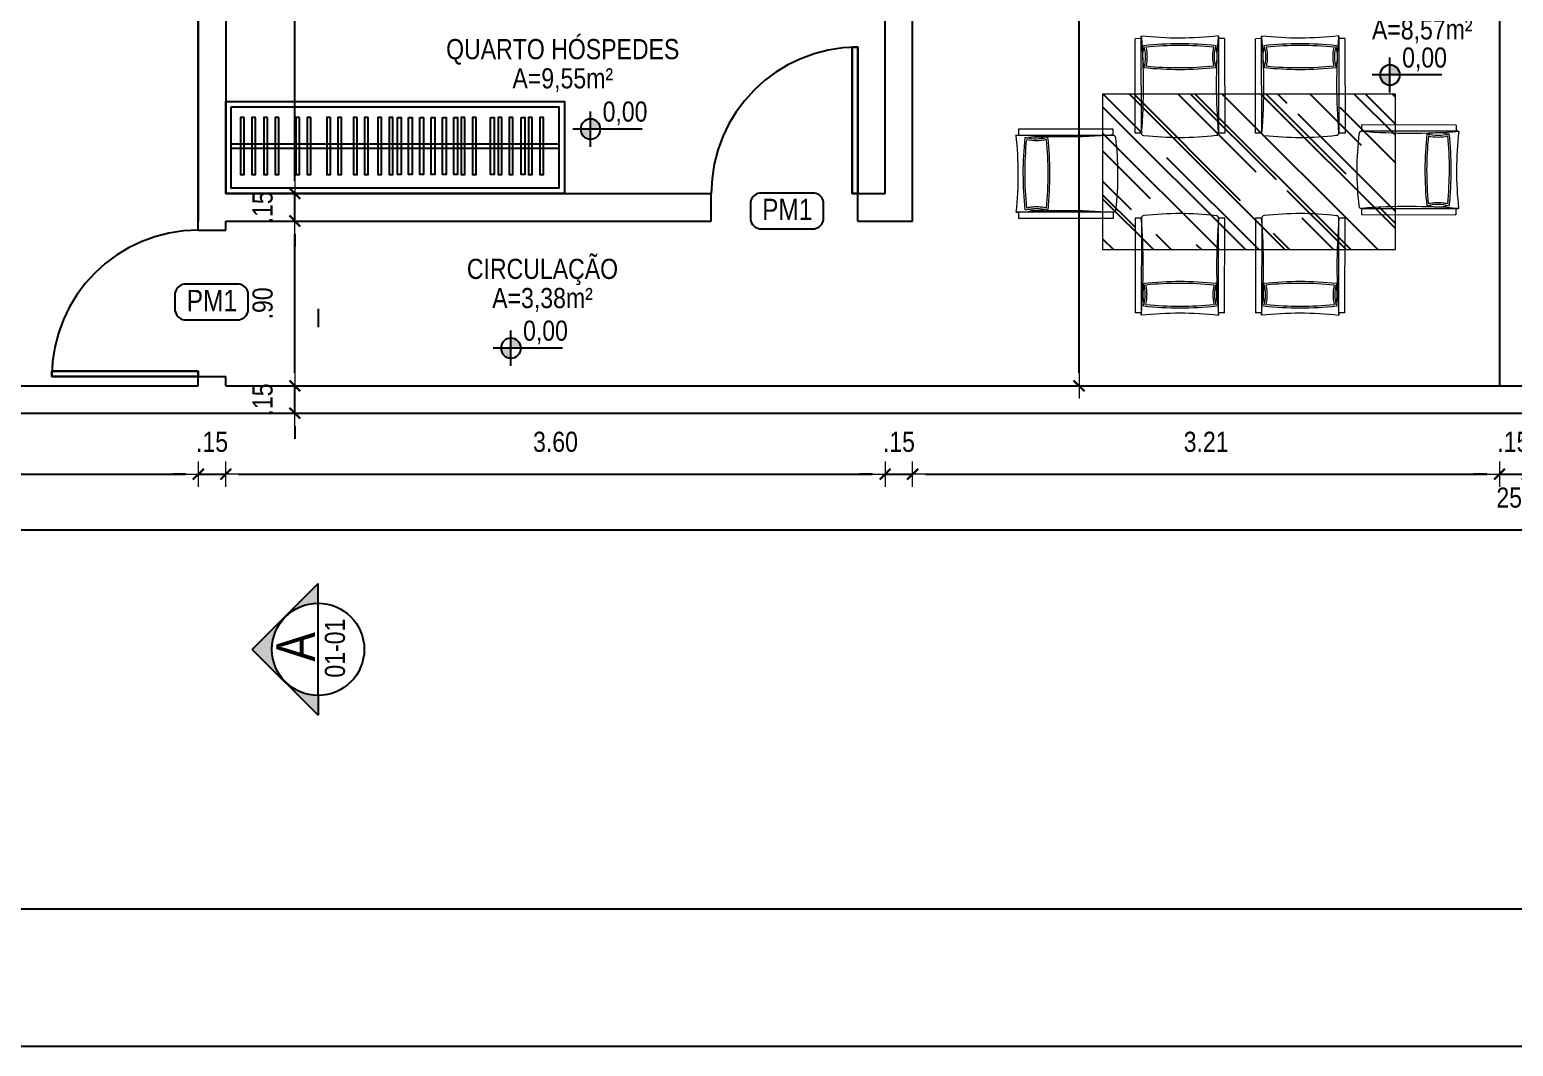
# Model space of a CAD drawing. Header units: millimetres. Extents: x -178 to 521, y -135 to 750.
# Drawn here: x 14.78 to 22.89, y 700.13 to 705.69 of the extents above; entities that cross this region are included whole.
import ezdxf
from ezdxf.enums import TextEntityAlignment as Align

# ---------------------------------------------------------------- set-up
doc = ezdxf.new("R2010")
doc.units = ezdxf.units.MM
doc.header["$LTSCALE"] = 20
doc.header["$MEASUREMENT"] = 0
doc.header["$PDSIZE"] = -5
for name, pattern in [('AXES', [0.54, 0.3, -0.08, 0.08, -0.08]), ('DASHDOT2', [0.5, 0.25, -0.125, 0, -0.125]), ('HIDDEN2', [0.1875, 0.125, -0.0625])]:
    doc.linetypes.add(name, pattern=pattern)
doc.layers.get('0').update_dxf_attribs({"linetype": 'CONTINUOUS'})
doc.layers.get('Defpoints').update_dxf_attribs({"linetype": 'CONTINUOUS'})
for name, color, linetype in [('003', 3, 'CONTINUOUS'), ('AR-ALV', 5, 'CONTINUOUS'), ('COTA', 7, 'CONTINUOUS'), ('COTAS', 7, 'CONTINUOUS'), ('DIVERSOS', 1, 'CONTINUOUS'), ('E-txt-g', 3, 'CONTINUOUS'), ('Layer1', 7, 'CONTINUOUS'), ('LAYER4', 7, 'CONTINUOUS'), ('LAYER5', 8, 'CONTINUOUS'), ('LAYER7', 4, 'CONTINUOUS'), ('MOVEIS', 7, 'CONTINUOUS')]:
    doc.layers.add(name, color=color, linetype=linetype)
for name, color, linetype, lineweight in [('E-Lay-9', 9, 'CONTINUOUS', 9), ('E-Pen-C', 4, 'CONTINUOUS', 15), ('E-Pen-G', 3, 'CONTINUOUS', 30), ('E-Txt-W', 7, 'CONTINUOUS', 20), ('estofado', 7, 'CONTINUOUS', 25)]:
    doc.layers.add(name, color=color, linetype=linetype, lineweight=lineweight)
doc.styles.add('F2', font='ARIALN.TTF')
doc.styles.add('REG60', font='romans.shx', dxfattribs={"width": 0.8, "height": 0.15})
doc.styles.add('REG80', font='romans.shx', dxfattribs={"width": 0.8, "height": 0.2})
doc.dimstyles.new('DIMENSION-1', dxfattribs={"dimtxt": 0.11, "dimasz": 0.07, "dimexe": 1, "dimexo": 0, "dimgap": 0.12, "dimtad": 1, "dimzin": 7, "dimdsep": 46, "dimtxsty": 'F2', "dimblk1": 'TRACO', "dimblk2": 'TRACO', "dimsah": 1, "dimcen": 1, "dimse1": 1, "dimse2": 1, "dimclrd": 256, "dimclre": 256, "dimclrt": 6, "dimadec": 0, "dimazin": 0, "dimtfac": 1, "dimtix": 1, "dimtmove": 2, "dimatfit": 3, "dimldrblk": 'TRACO', "dimfxl": 1, "dimtolj": 1, "dimtzin": 0, "dimarcsym": 0})

# ---------------------------------------------------------------- blocks, each defined once
blk = doc.blocks.new('TXT-AMB75')
at = {"layer": 'E-txt-g', "style": 'REG80', "width": 0.8, "flags": 8}
blk.add_attdef('TXT', text='', height=0.2, dxfattribs=at).set_placement((0.005, 0.296), align=Align.CENTER)
at = {"layer": 'E-Txt-W', "style": 'REG60', "width": 0.8, "flags": 8}
blk.add_attdef('TXT', text='', height=0.15, dxfattribs=at).set_placement((0.005, 0.027), align=Align.CENTER)
blk = doc.blocks.new('TRACO')
at = {"layer": 'E-Pen-C'}
for p, q in [((-1, 0), (1, 0)), ((0, 1), (0, -1))]:
    blk.add_line(p, q, dxfattribs=at)
at = {"layer": 'E-Pen-G'}
blk.add_line((-0.42, -0.42), (0.42, 0.42), dxfattribs=at)
blk = doc.blocks.new('*D685')
at = {"lineweight": -2}
blk.add_line((12.6754, 703.2568), (15.6354, 703.2568), dxfattribs=at)
at = {"layer": 'Defpoints', "color": 0}
for p in [(12.6054, 703.74), (15.7054, 703.74), (15.7054, 703.2568)]:
    blk.add_point(p, dxfattribs=at)
at = {"lineweight": -2, "xscale": 0.07, "yscale": 0.07, "zscale": 0.07, "rotation": 180}
blk.add_blockref('TRACO', (12.6054, 703.2568), dxfattribs=at)
at = {"lineweight": -2, "xscale": 0.07, "yscale": 0.07, "zscale": 0.07}
blk.add_blockref('TRACO', (15.7054, 703.2568), dxfattribs=at)
at = {"color": 6, "insert": (14.1554, 703.433), "char_height": 0.11, "attachment_point": 5, "style": 'F2'}
blk.add_mtext('\\A1;3.10', dxfattribs=at)
blk = doc.blocks.new('*D686')
at = {"lineweight": -2}
for p, q in [((15.6354, 703.2568), (15.5654, 703.2568)), ((15.7054, 703.2568), (15.8554, 703.2568)), ((15.9254, 703.2568), (15.9954, 703.2568))]:
    blk.add_line(p, q, dxfattribs=at)
at = {"layer": 'Defpoints', "color": 0}
for p in [(15.7054, 703.74), (15.8554, 703.74), (15.8554, 703.2568)]:
    blk.add_point(p, dxfattribs=at)
at = {"lineweight": -2, "xscale": 0.07, "yscale": 0.07, "zscale": 0.07}
blk.add_blockref('TRACO', (15.7054, 703.2568), dxfattribs=at)
at = {"lineweight": -2, "xscale": 0.07, "yscale": 0.07, "zscale": 0.07, "rotation": 180}
blk.add_blockref('TRACO', (15.8554, 703.2568), dxfattribs=at)
at = {"color": 6, "insert": (15.7804, 703.433), "char_height": 0.11, "attachment_point": 5, "style": 'F2'}
blk.add_mtext('\\A1;.15', dxfattribs=at)
blk = doc.blocks.new('*D687')
at = {"linetype": 'Continuous', "lineweight": -2}
blk.add_line((15.9254, 703.2568), (19.3877, 703.2568), dxfattribs=at)
at = {"layer": 'Defpoints', "color": 0, "linetype": 'Continuous'}
for p in [(19.4577, 704.79), (15.8554, 703.74), (19.4577, 703.2568)]:
    blk.add_point(p, dxfattribs=at)
at = {"linetype": 'Continuous', "lineweight": -2, "xscale": 0.07, "yscale": 0.07, "zscale": 0.07, "rotation": 180}
blk.add_blockref('TRACO', (15.8554, 703.2568), dxfattribs=at)
at = {"linetype": 'Continuous', "lineweight": -2, "xscale": 0.07, "yscale": 0.07, "zscale": 0.07}
blk.add_blockref('TRACO', (19.4577, 703.2568), dxfattribs=at)
at = {"color": 6, "linetype": 'Continuous', "insert": (17.6566, 703.433), "char_height": 0.11, "attachment_point": 5, "style": 'F2'}
blk.add_mtext('\\A1;3.60', dxfattribs=at)
blk = doc.blocks.new('*D688')
at = {"linetype": 'Continuous', "lineweight": -2}
for p, q in [((19.3877, 703.2568), (19.3177, 703.2568)), ((19.4577, 703.2568), (19.6077, 703.2568)), ((19.6777, 703.2568), (19.7477, 703.2568))]:
    blk.add_line(p, q, dxfattribs=at)
at = {"layer": 'Defpoints', "color": 0, "linetype": 'Continuous'}
for p in [(19.4577, 704.79), (19.6077, 704.64), (19.6077, 703.2568)]:
    blk.add_point(p, dxfattribs=at)
at = {"linetype": 'Continuous', "lineweight": -2, "xscale": 0.07, "yscale": 0.07, "zscale": 0.07}
blk.add_blockref('TRACO', (19.4577, 703.2568), dxfattribs=at)
at = {"linetype": 'Continuous', "lineweight": -2, "xscale": 0.07, "yscale": 0.07, "zscale": 0.07, "rotation": 180}
blk.add_blockref('TRACO', (19.6077, 703.2568), dxfattribs=at)
at = {"color": 6, "linetype": 'Continuous', "insert": (19.5327, 703.433), "char_height": 0.11, "attachment_point": 5, "style": 'F2'}
blk.add_mtext('\\A1;.15', dxfattribs=at)
blk = doc.blocks.new('*D689')
at = {"linetype": 'Continuous', "lineweight": -2}
blk.add_line((19.6777, 703.2568), (22.7444, 703.2568), dxfattribs=at)
at = {"layer": 'Defpoints', "color": 0, "linetype": 'Continuous'}
for p in [(19.6077, 704.64), (22.8144, 703.74), (22.8144, 703.2568)]:
    blk.add_point(p, dxfattribs=at)
at = {"linetype": 'Continuous', "lineweight": -2, "xscale": 0.07, "yscale": 0.07, "zscale": 0.07, "rotation": 180}
blk.add_blockref('TRACO', (19.6077, 703.2568), dxfattribs=at)
at = {"linetype": 'Continuous', "lineweight": -2, "xscale": 0.07, "yscale": 0.07, "zscale": 0.07}
blk.add_blockref('TRACO', (22.8144, 703.2568), dxfattribs=at)
at = {"color": 6, "linetype": 'Continuous', "insert": (21.2111, 703.433), "char_height": 0.11, "attachment_point": 5, "style": 'F2'}
blk.add_mtext('\\A1;3.21', dxfattribs=at)
blk = doc.blocks.new('*D690')
at = {"lineweight": -2}
for p, q in [((22.7444, 703.2568), (22.6744, 703.2568)), ((22.8144, 703.2568), (22.9644, 703.2568)), ((23.0344, 703.2568), (23.1044, 703.2568))]:
    blk.add_line(p, q, dxfattribs=at)
at = {"layer": 'Defpoints', "color": 0}
for p in [(22.9644, 705.09), (22.8144, 703.74), (22.9644, 703.2568)]:
    blk.add_point(p, dxfattribs=at)
at = {"lineweight": -2, "xscale": 0.07, "yscale": 0.07, "zscale": 0.07}
blk.add_blockref('TRACO', (22.8144, 703.2568), dxfattribs=at)
at = {"lineweight": -2, "xscale": 0.07, "yscale": 0.07, "zscale": 0.07, "rotation": 180}
blk.add_blockref('TRACO', (22.9644, 703.2568), dxfattribs=at)
at = {"color": 6, "insert": (22.8894, 703.433), "char_height": 0.11, "attachment_point": 5, "style": 'F2'}
blk.add_mtext('\\A1;.15', dxfattribs=at)
blk = doc.blocks.new('*D696')
at = {"linetype": 'Continuous', "lineweight": -2}
blk.add_line((9.3744, 702.9521), (34.2344, 702.9521), dxfattribs=at)
at = {"layer": 'Defpoints', "color": 0, "linetype": 'Continuous'}
for p in [(9.3044, 703.59), (34.3044, 703.59), (34.3044, 702.9521)]:
    blk.add_point(p, dxfattribs=at)
at = {"linetype": 'Continuous', "lineweight": -2, "xscale": 0.07, "yscale": 0.07, "zscale": 0.07, "rotation": 180}
blk.add_blockref('TRACO', (9.3044, 702.9521), dxfattribs=at)
at = {"linetype": 'Continuous', "lineweight": -2, "xscale": 0.07, "yscale": 0.07, "zscale": 0.07}
blk.add_blockref('TRACO', (34.3044, 702.9521), dxfattribs=at)
at = {"color": 6, "linetype": 'Continuous', "insert": (22.9544, 703.1282), "char_height": 0.11, "attachment_point": 5, "style": 'F2'}
blk.add_mtext('\\A1;25.00', dxfattribs=at)
blk = doc.blocks.new('*D568')
at = {"linetype": 'Continuous', "lineweight": -2}
for p, q in [((16.233, 703.81), (16.233, 703.88)), ((16.233, 703.59), (16.233, 703.74)), ((16.233, 703.52), (16.233, 703.45))]:
    blk.add_line(p, q, dxfattribs=at)
at = {"layer": 'Defpoints', "color": 0, "linetype": 'Continuous'}
for p in [(15.9496, 703.74), (16.233, 703.74), (15.9496, 703.59)]:
    blk.add_point(p, dxfattribs=at)
at = {"linetype": 'Continuous', "lineweight": -2, "xscale": 0.07, "yscale": 0.07, "zscale": 0.07}
for p, rotation in [((16.233, 703.74), 270), ((16.233, 703.59), 90)]:
    blk.add_blockref('TRACO', p, dxfattribs=dict(at, rotation=rotation))
at = {"color": 6, "linetype": 'Continuous', "insert": (16.0569, 703.665), "char_height": 0.11, "attachment_point": 5, "rotation": 90, "style": 'F2'}
blk.add_mtext('\\A1;.15', dxfattribs=at)
blk = doc.blocks.new('*D569')
at = {"linetype": 'Continuous', "lineweight": -2}
blk.add_line((16.233, 703.81), (16.233, 704.57), dxfattribs=at)
at = {"layer": 'Defpoints', "color": 0, "linetype": 'Continuous'}
for p in [(15.8554, 704.64), (16.233, 704.64), (15.9496, 703.74)]:
    blk.add_point(p, dxfattribs=at)
at = {"linetype": 'Continuous', "lineweight": -2, "xscale": 0.07, "yscale": 0.07, "zscale": 0.07}
for p, rotation in [((16.233, 704.64), 90), ((16.233, 703.74), 270)]:
    blk.add_blockref('TRACO', p, dxfattribs=dict(at, rotation=rotation))
at = {"color": 6, "linetype": 'Continuous', "insert": (16.0569, 704.19), "char_height": 0.11, "attachment_point": 5, "rotation": 90, "style": 'F2'}
blk.add_mtext('\\A1;.90', dxfattribs=at)
blk = doc.blocks.new('*D570')
at = {"linetype": 'Continuous', "lineweight": -2}
for p, q in [((16.233, 704.86), (16.233, 704.93)), ((16.233, 704.64), (16.233, 704.79)), ((16.233, 704.57), (16.233, 704.5))]:
    blk.add_line(p, q, dxfattribs=at)
at = {"layer": 'Defpoints', "color": 0, "linetype": 'Continuous'}
for p in [(15.8554, 704.79), (16.233, 704.79), (15.8554, 704.64)]:
    blk.add_point(p, dxfattribs=at)
at = {"linetype": 'Continuous', "lineweight": -2, "xscale": 0.07, "yscale": 0.07, "zscale": 0.07}
for p, rotation in [((16.233, 704.79), 270), ((16.233, 704.64), 90)]:
    blk.add_blockref('TRACO', p, dxfattribs=dict(at, rotation=rotation))
at = {"color": 6, "linetype": 'Continuous', "insert": (16.0569, 704.715), "char_height": 0.11, "attachment_point": 5, "rotation": 90, "style": 'F2'}
blk.add_mtext('\\A1;.15', dxfattribs=at)
blk = doc.blocks.new('*D571')
at = {"linetype": 'Continuous', "lineweight": -2}
blk.add_line((16.233, 704.86), (16.233, 707.37), dxfattribs=at)
at = {"layer": 'Defpoints', "color": 0, "linetype": 'Continuous'}
for p in [(15.8554, 707.44), (16.233, 707.44), (15.8554, 704.79)]:
    blk.add_point(p, dxfattribs=at)
at = {"linetype": 'Continuous', "lineweight": -2, "xscale": 0.07, "yscale": 0.07, "zscale": 0.07}
for p, rotation in [((16.233, 707.44), 90), ((16.233, 704.79), 270)]:
    blk.add_blockref('TRACO', p, dxfattribs=dict(at, rotation=rotation))
at = {"color": 6, "linetype": 'Continuous', "insert": (16.0569, 706.115), "char_height": 0.11, "attachment_point": 5, "rotation": 90, "style": 'F2'}
blk.add_mtext('\\A1;2.65', dxfattribs=at)
blk = doc.blocks.new('NIVEL')
at = {"layer": 'DIVERSOS'}
h = blk.add_hatch(color=7, dxfattribs=at)
h.paths.add_polyline_path([(0, 0.137, 0.414214), (-0.137, 0), (0, 0)])
h.paths.add_polyline_path([(0, 0), (0, -0.137, 0.414214), (0.137, 0)])
at = {"layer": 'DIVERSOS', "color": 7}
for p, q in [((0, 0.242), (0, -0.242)), ((0.709, 0), (-0.242, 0))]:
    blk.add_line(p, q, dxfattribs=at)
blk.add_circle((0, 0), 0.137, dxfattribs=at)
blk = doc.blocks.new('*D604')
at = {"linetype": 'Continuous', "lineweight": -2}
blk.add_line((20.5167, 703.81), (20.5167, 708.72), dxfattribs=at)
at = {"layer": 'Defpoints', "color": 0, "linetype": 'Continuous'}
for p in [(19.9541, 708.79), (20.5167, 708.79), (19.9541, 703.74)]:
    blk.add_point(p, dxfattribs=at)
at = {"linetype": 'Continuous', "lineweight": -2, "xscale": 0.07, "yscale": 0.07, "zscale": 0.07}
for p, rotation in [((20.5167, 708.79), 90), ((20.5167, 703.74), 270)]:
    blk.add_blockref('TRACO', p, dxfattribs=dict(at, rotation=rotation))
at = {"color": 6, "linetype": 'Continuous', "insert": (20.3405, 706.115), "char_height": 0.11, "attachment_point": 5, "rotation": 90, "style": 'F2'}
blk.add_mtext('\\A1;5.05', dxfattribs=at)
blk = doc.blocks.new('Poltrona Star marrom')
at = {"layer": 'estofado', "color": 8, "lineweight": 20, "ltscale": 0.1}
for p, q in [((0, 0), (0, -0.78)), ((-0.05, -0.02), (-0.05, -0.78)), ((-0.05, -0.02), (0, -0.02)), ((0.62, -0.78), (0.62, -0.02)), ((0.62, -0.02), (0.67, -0.02)), ((0.67, -0.78), (0.67, -0.02)), ((-0.05, -0.78), (0, -0.78)), ((0.62, -0.78), (0.67, -0.78))]:
    blk.add_line(p, q, dxfattribs=at)
at = {"layer": 'estofado', "color": 8, "lineweight": 5, "ltscale": 0.1}
blk.add_line((0.62, -0.02), (0.62, 0), dxfattribs=at)
for centre, radius, start, end in [((0.31, 2.832), 2.848, 263.7521, 276.2479), ((0.309, -0.165), 0.296, 165.0121, 194.9879), ((0.31, -2.807), 2.748, 83.9224, 96.0776), ((-0.276, -0.165), 0.308, 343.0375, 16.9625), ((0.896, -0.165), 0.308, 163.0375, 196.9625), ((0.311, -0.165), 0.296, 345.0121, 14.9879), ((0.31, 2.478), 2.748, 263.9224, 276.0776), ((0.02, -0.78), 0.02, 180, 270), ((0.31, 1.687), 2.504, 263.3498, 276.6502), ((0.6, -0.78), 0.02, 270, 0)]:
    blk.add_arc(centre, radius, start, end, dxfattribs=at)
at = {"layer": 'MOVEIS', "color": 8, "lineweight": 5, "ltscale": 0.1}
for points in [[(0.019, -0.075), (0.019, -0.075), (0.019, -0.075)], [(0.601, -0.075), (0.601, -0.075)], [(0.019, -0.255), (0.019, -0.255)], [(0.601, -0.255), (0.601, -0.255)]]:
    blk.add_lwpolyline(points, close=True, dxfattribs=at)
for centre, radius, start, end in [((-4.905, -0.39), 4.92, 355.4539, 4.5461), ((-0.276, -0.165), 0.322, 345.9941, 14.0059), ((5.525, -0.39), 4.92, 175.4539, 184.5461), ((0.31, 2.478), 2.734, 264.2624, 275.7376)]:
    blk.add_arc(centre, radius, start, end, dxfattribs=at)
at = {"layer": 'MOVEIS', "color": 8, "linetype": 'AXES', "lineweight": 5, "ltscale": 0.1}
for centre, radius, start, end in [((0.31, -2.807), 2.734, 84.2624, 95.7376), ((0.896, -0.165), 0.322, 165.9941, 194.0059)]:
    blk.add_arc(centre, radius, start, end, dxfattribs=at)
blk = doc.blocks.new('A$C52F82244')
at = {"layer": 'LAYER5'}
blk.add_hatch(color=2, dxfattribs=at).paths.add_polyline_path([(0.5, 0.85), (0, 0.35), (0.15, 0.35, -1), (0.85, 0.35), (1, 0.35)])
at = {"layer": 'LAYER4', "color": 2}
blk.add_line((0.15, 0.35), (0.85, 0.35), dxfattribs=at)
at = {"layer": 'LAYER7', "color": 2}
for p, q in [((0.5, 0.85), (0, 0.35)), ((0.5, 0.85), (1, 0.35)), ((0.15, 0.35), (0, 0.35)), ((0.85, 0.35), (1, 0.35))]:
    blk.add_line(p, q, dxfattribs=at)
blk.add_circle((0.5, 0.35), 0.35, dxfattribs=at)

msp = doc.modelspace()

# ---------------------------------------------------------------- hatches: boundary and pattern name
at = {"layer": 'COTA', "linetype": 'Continuous'}
h = msp.add_hatch(dxfattribs=at)
h.set_pattern_fill('AR-RROOF', color=8, scale=0.01, angle=315, style=0)
h.set_pattern_definition([(315, (-864.66145, 5617.89213), (0.574736392, -0.215526147), [3.81, -0.508, 1.27, -0.254]), (315, (-864.33278, 5617.74306), (0.05926969, 0.418479935), [0.762, -0.08382, 1.524, -0.1905]), (315, (-864.41899, 5617.955), (1.0542820686, -0.8136112046), [2.032, -0.3556, 1.016, -0.254])])
h.paths.add_polyline_path([(22.2456, 704.4837), (22.2456, 705.3337), (20.6456, 705.3337), (20.6456, 704.4837)])

# ---------------------------------------------------------------- linework, layer by layer
at = {"color": 5, "linetype": 'Continuous'}
for p, q in [((19.6077, 704.64), (19.6077, 707.9471)), ((15.7054, 704.59), (15.7054, 707.44)), ((15.7054, 707.44), (15.7054, 704.64)), ((15.8554, 707.44), (15.8554, 704.79)), ((19.4577, 704.79), (19.4577, 707.44)), ((15.8554, 704.79), (18.5076, 704.79)), ((18.5076, 704.64), (18.5076, 704.79)), ((19.3076, 704.79), (19.4076, 704.79)), ((19.3076, 704.64), (19.3076, 704.79)), ((19.3076, 704.79), (19.4577, 704.79)), ((15.8554, 704.59), (15.8554, 704.64)), ((15.8554, 704.64), (18.5076, 704.64)), ((19.3076, 704.64), (19.6077, 704.64)), ((15.7054, 704.59), (15.8554, 704.59)), ((15.7054, 703.74), (15.7054, 703.79)), ((15.7054, 703.79), (15.8554, 703.79)), ((15.8554, 703.74), (15.8554, 703.79)), ((12.6054, 703.74), (15.7054, 703.74)), ((12.6054, 703.74), (15.7054, 703.74)), ((15.8554, 703.74), (23.8144, 703.74)), ((9.3044, 703.59), (34.3044, 703.59))]:
    msp.add_line(p, q, dxfattribs=at)
at = {"color": 2, "linetype": 'Continuous'}
msp.add_line((18.0599, 704.64), (18.3099, 704.64), dxfattribs=at)
at = {"color": 2}
msp.add_lwpolyline([(-8.7535, 700.1302), (53.5715, 700.1302), (53.5715, 744.6802), (-8.7535, 744.6802)], close=True, dxfattribs=at)
at = {"color": 5, "linetype": 'Continuous'}
msp.add_lwpolyline([(-6.8785, 743.9302), (52.8215, 743.9302), (52.8215, 700.8802), (-6.8785, 700.8802)], close=True, dxfattribs=at)
at = {"color": 8}
for points in [[(15.8554, 705.294), (17.7057, 705.294), (17.7057, 704.79), (15.8554, 704.79)], [(15.8854, 705.264), (17.6757, 705.264), (17.6757, 704.82), (15.8854, 704.82)]]:
    msp.add_lwpolyline(points, close=True, dxfattribs=at)
at = {"layer": '003', "color": 8, "ltscale": 0.5}
for p, q in [((15.8854, 705.0624), (17.6757, 705.0624)), ((15.8854, 705.0374), (17.6757, 705.0374))]:
    msp.add_line(p, q, dxfattribs=at)
for points in [[(15.9567, 705.2065), (15.9367, 705.2065), (15.9367, 704.8946), (15.9567, 704.8946)], [(16.0182, 705.2065), (15.9982, 705.2065), (15.9982, 704.8946), (16.0182, 704.8946)], [(16.0833, 705.2065), (16.0633, 705.2065), (16.0633, 704.8946), (16.0833, 704.8946)], [(16.1448, 705.2065), (16.1248, 705.2065), (16.1248, 704.8946), (16.1448, 704.8946)], [(16.2586, 705.2065), (16.2386, 705.2065), (16.2386, 704.8946), (16.2586, 704.8946)], [(16.3201, 705.2065), (16.3001, 705.2065), (16.3001, 704.8946), (16.3201, 704.8946)], [(16.4266, 705.2065), (16.4066, 705.2065), (16.4066, 704.8946), (16.4266, 704.8946)], [(16.4881, 705.2065), (16.4681, 705.2065), (16.4681, 704.8946), (16.4881, 704.8946)], [(16.5723, 705.2065), (16.5523, 705.2065), (16.5523, 704.8946), (16.5723, 704.8946)], [(16.6339, 705.2065), (16.6139, 705.2065), (16.6139, 704.8946), (16.6339, 704.8946)], [(16.7069, 705.2065), (16.6869, 705.2065), (16.6869, 704.8946), (16.7069, 704.8946)], [(16.7685, 705.2065), (16.7485, 705.2065), (16.7485, 704.8946), (16.7685, 704.8946)], [(16.7929, 705.2065), (16.8129, 705.2065), (16.8129, 704.8946), (16.7929, 704.8946)], [(16.8544, 705.2065), (16.8744, 705.2065), (16.8744, 704.8946), (16.8544, 704.8946)], [(16.916, 705.2065), (16.936, 705.2065), (16.936, 704.8946), (16.916, 704.8946)], [(16.9776, 705.2065), (16.9976, 705.2065), (16.9976, 704.8946), (16.9776, 704.8946)], [(17.0391, 705.2065), (17.0591, 705.2065), (17.0591, 704.8946), (17.0391, 704.8946)], [(17.1007, 705.2065), (17.1207, 705.2065), (17.1207, 704.8946), (17.1007, 704.8946)], [(17.1617, 705.2065), (17.1417, 705.2065), (17.1417, 704.8946), (17.1617, 704.8946)], [(17.2232, 705.2065), (17.2032, 705.2065), (17.2032, 704.8946), (17.2232, 704.8946)], [(17.3016, 705.2065), (17.3216, 705.2065), (17.3216, 704.8946), (17.3016, 704.8946)], [(17.3626, 705.2065), (17.3426, 705.2065), (17.3426, 704.8946), (17.3626, 704.8946)], [(17.4241, 705.2065), (17.4041, 705.2065), (17.4041, 704.8946), (17.4241, 704.8946)], [(17.469, 705.2065), (17.489, 705.2065), (17.489, 704.8946), (17.469, 704.8946)], [(17.53, 705.2065), (17.51, 705.2065), (17.51, 704.8946), (17.53, 704.8946)], [(17.5916, 705.2065), (17.5716, 705.2065), (17.5716, 704.8946), (17.5916, 704.8946)]]:
    msp.add_lwpolyline(points, close=True, dxfattribs=at)
at = {"layer": 'AR-ALV', "color": 2, "linetype": 'DASHDOT2'}
msp.add_line((16.3598, 711.6601), (16.3598, 702.0365), dxfattribs=at)
at = {"layer": 'COTA', "color": 8, "linetype": 'DASHDOT2'}
msp.add_line((22.8144, 706.29), (22.8144, 703.74), dxfattribs=at)
at = {"layer": 'COTA', "color": 5, "linetype": 'Continuous'}
for p, q in [((15.8554, 704.79), (17.4599, 704.79)), ((15.8554, 704.64), (17.4599, 704.64))]:
    msp.add_line(p, q, dxfattribs=at)
at = {"layer": 'COTA', "color": 7, "linetype": 'Continuous'}
for points in [[(19.2776, 704.79), (19.2776, 705.59), (19.3076, 705.59), (19.3076, 704.79)], [(19.3076, 704.79), (19.3076, 705.59), (19.2776, 705.59), (19.2776, 704.79)], [(15.7054, 703.82), (14.9054, 703.82), (14.9054, 703.79), (15.7054, 703.79)], [(15.7054, 703.79), (14.9054, 703.79), (14.9054, 703.82), (15.7054, 703.82)]]:
    msp.add_lwpolyline(points, close=True, dxfattribs=at)
at = {"layer": 'COTA', "color": 4, "linetype": 'Continuous'}
for points in [[(19.1216, 704.743, 0.331371), (19.0716, 704.793), (18.7713, 704.7927, 0.332506), (18.7213, 704.743), (18.7213, 704.6483, 0.330378), (18.7713, 704.598), (19.0716, 704.5983, 0.331371), (19.1216, 704.6483)], [(15.9782, 704.2454, 0.331371), (15.9282, 704.2954), (15.6279, 704.2951, 0.332506), (15.5779, 704.2454), (15.5779, 704.1508, 0.330378), (15.6279, 704.1005), (15.9282, 704.1008, 0.331371), (15.9782, 704.1508)]]:
    msp.add_lwpolyline(points, format="xyb", close=True, dxfattribs=at)
at = {"layer": 'COTA', "color": 8, "linetype": 'HIDDEN2'}
for centre in [(19.3076, 704.79), (15.7054, 703.79)]:
    msp.add_arc(centre, 0.8, 90, 180, dxfattribs=at)
at = {"layer": 'E-Lay-9', "color": 8}
msp.add_lwpolyline([(22.2456, 704.4837), (22.2456, 705.3337), (20.6456, 705.3337), (20.6456, 704.4837)], close=True, dxfattribs=at)

# ---------------------------------------------------------------- block references
ref = msp.add_blockref('TXT-AMB75', (22.3878, 705.5756), dxfattribs=dict(xscale=0.7290000000000001, yscale=0.7290000000000001, zscale=0.7290000000000001))
ref.add_attrib('TXT', 'SALA DE JANTAR', dxfattribs={"layer": 'E-txt-g', "color": 2, "height": 0.11, "style": 'F2'}).set_placement((22.3918, 705.7917), align=Align.CENTER)
ref.add_attrib('TXT', 'A=8,57m²', dxfattribs={"layer": 'E-Txt-W', "height": 0.11, "style": 'F2'}).set_placement((22.3918, 705.6322), align=Align.CENTER)
ref = msp.add_blockref('TXT-AMB75', (17.6923, 705.3084), dxfattribs=dict(xscale=0.7290000000000001, yscale=0.7290000000000001, zscale=0.7290000000000001))
ref.add_attrib('TXT', 'QUARTO HÓSPEDES', dxfattribs={"layer": 'E-txt-g', "color": 2, "height": 0.11, "style": 'F2'}).set_placement((17.6963, 705.5245), align=Align.CENTER)
ref.add_attrib('TXT', 'A=9,55m²', dxfattribs={"layer": 'E-Txt-W', "height": 0.11, "style": 'F2'}).set_placement((17.6963, 705.365), align=Align.CENTER)
ref = msp.add_blockref('TXT-AMB75', (17.5816, 704.1076), dxfattribs=dict(xscale=0.7290000000000001, yscale=0.7290000000000001, zscale=0.7290000000000001))
ref.add_attrib('TXT', 'CIRCULAÇÃO', dxfattribs={"layer": 'E-txt-g', "color": 2, "height": 0.11, "style": 'F2'}).set_placement((17.5856, 704.3237), align=Align.CENTER)
ref.add_attrib('TXT', 'A=3,38m²', dxfattribs={"layer": 'E-Txt-W', "height": 0.11, "style": 'F2'}).set_placement((17.5856, 704.1643), align=Align.CENTER)
at = {"layer": 'COTAS', "lineweight": 5, "yscale": 0.679845924720092, "zscale": 0.679845924720092}
for p, xscale, rotation in [((21.2783, 705.6507), -0.6798459247200919, 0.06282621836916745), ((21.9355, 705.6507), -0.6798459247200919, 0.06282621836916745), ((20.172, 705.1094), -0.6798459247200919, 90.06282621836925), ((22.5902, 705.1303), 0.6798459247200919, 269.9371737816307), ((21.2783, 704.1252), 0.6798459247200919, 179.9371737816308), ((21.9355, 704.1252), 0.6798459247200919, 179.9371737816308)]:
    msp.add_blockref('Poltrona Star marrom', p, dxfattribs=dict(at, xscale=xscale, rotation=rotation))
at = {"layer": 'LAYER4', "color": 2, "xscale": 0.7200000000000001, "yscale": 0.7200000000000001, "zscale": 0.7200000000000001, "rotation": 90}
msp.add_blockref('A$C52F82244', (16.6118, 701.9394), dxfattribs=at)
at = {"layer": 'LAYER7', "color": 7, "linetype": 'Continuous', "xscale": -0.3985866620477118, "yscale": 0.3985866620477118, "zscale": 0.3985866620477118, "rotation": 180}
for p in [(22.2154, 705.4381), (17.8478, 705.1426), (17.413, 703.9455)]:
    msp.add_blockref('NIVEL', p, dxfattribs=at)

# ---------------------------------------------------------------- texts
at = {"color": 7, "style": 'F2'}
for s, height, p in [('01-01', 0.11, (16.5066, 702.1449)), ('A', 0.2101, (16.3422, 702.2328))]:
    msp.add_text(s, height=height, rotation=90, dxfattribs=at).set_placement(p)
at = {"layer": 'Layer1', "color": 7, "linetype": 'Continuous', "style": 'F2'}
for p in [(22.282, 705.5885), (17.9144, 705.293), (17.4796, 704.0959)]:
    msp.add_text('0,00', height=0.10972, dxfattribs=at).set_placement(p, align=Align.TOP_LEFT)
at = {"layer": 'Layer1', "color": 4, "linetype": 'Continuous', "style": 'F2'}
for p in [(18.7857, 704.7617, 1.712), (15.6424, 704.2641, 1.712)]:
    msp.add_text('PM1', height=0.11659, dxfattribs=at).set_placement(p, align=Align.TOP_LEFT)

# ---------------------------------------------------------------- dimensions: what is measured, and where the dimension line sits
at = {"color": 8, "linetype": 'Continuous'}
dim = msp.add_linear_dim(base=(20.5167, 708.79), p1=(19.9541, 703.74), p2=(19.9541, 708.79), angle=90, dimstyle='DIMENSION-1', dxfattribs=at)
dim.commit()
dim.dimension.update_dxf_attribs({"geometry": '*D604', "text_midpoint": (20.3405, 706.115), "dimtype": 160})
at = {"color": 1, "linetype": 'Continuous'}
for base, p1, p2, picture, middle in [((16.233, 707.44), (15.8554, 704.79), (15.8554, 707.44), '*D571', (16.0569, 706.115)), ((16.233, 704.79), (15.8554, 704.64), (15.8554, 704.79), '*D570', (16.0569, 704.715)), ((16.233, 704.64), (15.9496, 703.74), (15.8554, 704.64), '*D569', (16.0569, 704.19)), ((16.233, 703.74), (15.9496, 703.59), (15.9496, 703.74), '*D568', (16.0569, 703.665))]:
    dim = msp.add_linear_dim(base=base, p1=p1, p2=p2, angle=90, dimstyle='DIMENSION-1', dxfattribs=at)
    dim.commit()
    dim.dimension.update_dxf_attribs({"geometry": picture, "text_midpoint": middle})
at = {"color": 4}
for base, p1, p2, picture, middle in [((22.9644, 703.2568), (22.8144, 703.74), (22.9644, 705.09), '*D690', (22.8894, 703.433)), ((15.7054, 703.2568), (12.6054, 703.74), (15.7054, 703.74), '*D685', (14.1554, 703.433)), ((15.8554, 703.2568), (15.7054, 703.74), (15.8554, 703.74), '*D686', (15.7804, 703.433))]:
    dim = msp.add_linear_dim(base=base, p1=p1, p2=p2, dimstyle='DIMENSION-1', dxfattribs=at)
    dim.commit()
    dim.dimension.update_dxf_attribs({"geometry": picture, "text_midpoint": middle})
at = {"color": 5, "linetype": 'Continuous'}
for base, p1, p2, picture, middle in [((19.4577, 703.2568), (15.8554, 703.74), (19.4577, 704.79), '*D687', (17.6566, 703.433)), ((19.6077, 703.2568), (19.4577, 704.79), (19.6077, 704.64), '*D688', (19.5327, 703.433)), ((22.8144, 703.2568), (19.6077, 704.64), (22.8144, 703.74), '*D689', (21.2111, 703.433))]:
    dim = msp.add_linear_dim(base=base, p1=p1, p2=p2, dimstyle='DIMENSION-1', dxfattribs=at)
    dim.commit()
    dim.dimension.update_dxf_attribs({"geometry": picture, "text_midpoint": middle})
dim = msp.add_linear_dim(base=(34.3044, 702.9521), p1=(9.3044, 703.59), p2=(34.3044, 703.59), dimstyle='DIMENSION-1', dxfattribs=at)
dim.commit()
dim.dimension.update_dxf_attribs({"geometry": '*D696', "text_midpoint": (22.9544, 703.1282), "dimtype": 160})

doc.saveas('drawing.dxf')
